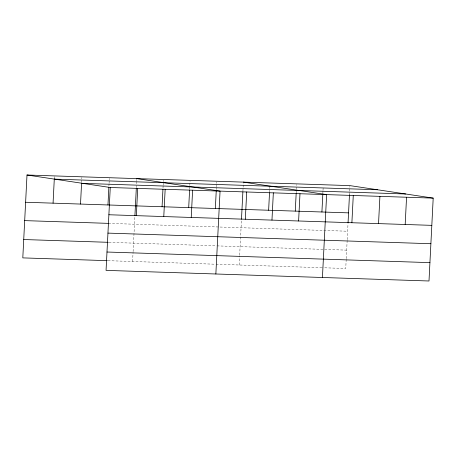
<?xml version="1.0" encoding="UTF-8"?>
<svg xmlns="http://www.w3.org/2000/svg" width="456" height="456" viewBox="0 0 456 456"><rect width="100%" height="100%" fill="white"/><g stroke="black" fill="none" stroke-linecap="round" stroke-linejoin="round"><path stroke-width="0.34" stroke-dasharray="2.28 1.71" d="M54.31 178.706L54.412 176.609M81.613 182.4L81.755 179.607M81.795 178.906L81.863 177.509M108.921 186.099L109.03 184.002M109.064 183.306L109.206 180.508M109.24 179.812L109.315 178.41M132.599 261.493L133.066 252.316M133.101 251.609L134.879 216.457M136.338 187.701L136.657 181.408M136.692 180.713L136.76 179.316M163.014 187.878L163.123 185.78M163.157 185.079L163.299 182.286M163.333 181.585L163.408 180.188M189.622 189.451L190.049 181.066M216.304 189.628L216.406 187.53M216.44 186.829L216.583 184.036M216.617 183.34L216.691 181.938M239.172 264.999L239.634 255.816M239.674 255.109L241.452 219.957M242.911 191.201L243.333 182.816M269.553 192.073L269.695 189.28M269.73 188.584L269.872 185.786M296.195 192.951L296.337 190.158M296.372 189.457L296.617 184.566M322.871 193.127L322.979 191.03M323.013 190.334L323.156 187.536M346.207 259.321L345.739 268.498L322.603 267.735M346.241 258.615L347.17 240.335M347.204 239.634L348.025 223.457M349.478 194.701L349.621 191.908M349.655 191.206L349.906 186.316M108.448 223.366L347.626 231.226M108.893 242.33L216.264 245.858M216.965 245.881L346.668 250.139M107.964 260.684L215.335 264.212M216.036 264.235L321.902 267.712"/><path stroke-width="0.68" d="M27.001 175.007L110.261 187.501L106.06 270.38L428.999 280.993L433.2 198.115L349.94 185.62L27.001 175.007L22.8 257.885L107.263 260.661M53.067 203.159L54.31 178.706M80.518 204.066L81.578 183.101M107.969 204.966L108.853 187.496M134.919 215.751L136.304 188.396M136.327 215.654L137.712 188.402M162.062 206.739L162.946 189.274M163.778 216.554L165.157 189.308M188.704 207.617L189.588 190.146M191.229 217.461L192.609 190.209M215.346 208.495L216.23 191.024M215.859 273.988L220.06 191.11L136.8 178.615M241.486 219.25L242.871 191.902M245.322 219.233L246.702 191.987M268.63 210.244L269.513 192.774M271.964 220.111L273.344 192.859M295.271 211.117L296.161 193.652M298.606 220.989L299.985 193.737M321.913 211.994L322.837 193.828M322.432 277.493L326.627 194.609L243.367 182.115M348.059 222.756L349.478 194.701M351.889 222.739L353.275 195.487M378.537 223.611L379.916 196.359M405.179 224.489L406.558 197.237M54.475 179.134L377.414 189.742M82.781 183.38L405.726 193.988M110.261 187.501L433.2 198.115M25.616 202.259L348.561 212.866M108.881 214.753L431.821 225.361M24.687 220.618L108.448 223.366M107.947 233.113L430.892 243.721M23.729 239.531L108.192 242.307M106.989 252.025L429.934 262.633"/></g></svg>
